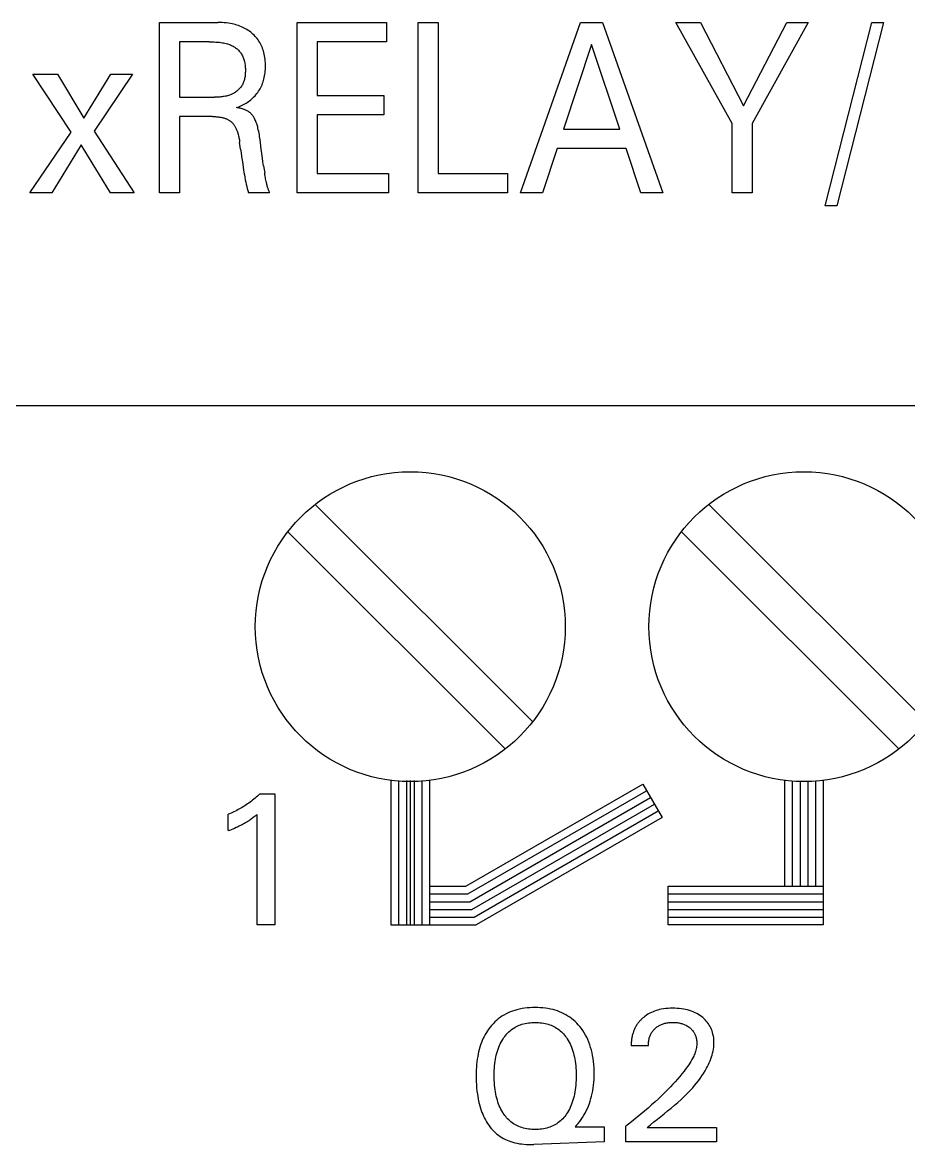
# Model space of a CAD drawing. Extents: x 0 to 420, y 0 to 297.
# Drawn here: x 157.38 to 168.82, y 165.14 to 179.62 of the extents above; entities that cross this region are included whole.
import ezdxf

# ---------------------------------------------------------------- set-up
doc = ezdxf.new("R2010")
doc.units = 0
doc.header["$LTSCALE"] = 23.1
doc.layers.add('10000_FRONT', color=7, linetype='CONTINUOUS')

msp = doc.modelspace()

# ---------------------------------------------------------------- linework, layer by layer
at = {"layer": '10000_FRONT', "color": 7, "linetype": 'CONTINUOUS'}
for p, q in [((159.151, 177.423), (159.151, 179.623)), ((159.151, 179.623), (159.905, 179.623)), ((159.932, 179.622), (159.905, 179.623)), ((159.959, 179.621), (159.932, 179.622)), ((159.987, 179.619), (159.959, 179.621)), ((160.014, 179.617), (159.987, 179.619)), ((160.041, 179.613), (160.014, 179.617)), ((160.928, 177.423), (160.928, 179.623)), ((160.928, 179.623), (162.081, 179.623)), ((162.081, 179.623), (162.081, 179.373)), ((162.491, 177.423), (162.491, 179.623)), ((162.491, 179.623), (162.75, 179.623)), ((162.75, 179.623), (162.75, 177.672)), ((163.809, 177.423), (164.586, 179.623)), ((164.586, 179.623), (164.87, 179.623)), ((164.87, 179.623), (165.646, 177.423)), ((166.542, 178.318), (165.817, 179.623)), ((165.817, 179.623), (166.133, 179.623)), ((166.133, 179.623), (166.69, 178.548)), ((166.69, 178.548), (167.25, 179.623)), ((167.524, 179.623), (166.801, 178.319)), ((167.25, 179.623), (167.524, 179.623)), ((167.741, 177.257), (168.343, 179.623)), ((168.496, 179.623), (167.894, 177.257)), ((168.343, 179.623), (168.496, 179.623)), ((160.068, 179.609), (160.041, 179.613)), ((160.089, 179.605), (160.068, 179.609)), ((160.109, 179.6), (160.089, 179.605)), ((160.13, 179.594), (160.109, 179.6)), ((160.15, 179.588), (160.13, 179.594)), ((160.17, 179.582), (160.15, 179.588)), ((160.19, 179.575), (160.17, 179.582)), ((160.209, 179.567), (160.19, 179.575)), ((160.227, 179.558), (160.209, 179.567)), ((160.245, 179.55), (160.227, 179.558)), ((160.263, 179.54), (160.245, 179.55)), ((160.28, 179.53), (160.263, 179.54)), ((160.296, 179.52), (160.28, 179.53)), ((160.313, 179.508), (160.296, 179.52)), ((160.329, 179.496), (160.313, 179.508)), ((160.344, 179.484), (160.329, 179.496)), ((160.358, 179.471), (160.344, 179.484)), ((160.373, 179.458), (160.358, 179.471)), ((159.41, 179.373), (159.41, 178.658)), ((159.792, 179.373), (159.41, 179.373)), ((159.792, 179.373), (159.814, 179.373)), ((159.814, 179.373), (159.836, 179.373)), ((159.836, 179.373), (159.858, 179.372)), ((159.858, 179.372), (159.88, 179.37)), ((159.88, 179.37), (159.902, 179.368)), ((159.902, 179.368), (159.924, 179.366)), ((159.924, 179.366), (159.942, 179.364)), ((159.942, 179.364), (159.96, 179.361)), ((159.96, 179.361), (159.978, 179.358)), ((159.978, 179.358), (159.996, 179.354)), ((159.996, 179.354), (160.014, 179.35)), ((160.014, 179.35), (160.031, 179.345)), ((160.031, 179.345), (160.043, 179.341)), ((160.043, 179.341), (160.056, 179.337)), ((160.056, 179.337), (160.068, 179.332)), ((160.068, 179.332), (160.08, 179.327)), ((160.08, 179.327), (160.091, 179.322)), ((160.386, 179.443), (160.373, 179.458)), ((160.399, 179.429), (160.386, 179.443)), ((160.412, 179.414), (160.399, 179.429)), ((160.423, 179.398), (160.412, 179.414)), ((160.434, 179.382), (160.423, 179.398)), ((160.445, 179.365), (160.434, 179.382)), ((160.455, 179.347), (160.445, 179.365)), ((160.464, 179.33), (160.455, 179.347)), ((160.472, 179.311), (160.464, 179.33)), ((161.187, 179.373), (161.187, 178.679)), ((162.081, 179.373), (161.187, 179.373)), ((164.729, 179.339), (164.367, 178.246)), ((165.093, 178.246), (164.729, 179.339)), ((160.091, 179.322), (160.103, 179.316)), ((160.103, 179.316), (160.114, 179.309)), ((160.114, 179.309), (160.124, 179.303)), ((160.124, 179.303), (160.134, 179.296)), ((160.134, 179.296), (160.144, 179.288)), ((160.144, 179.288), (160.154, 179.28)), ((160.154, 179.28), (160.163, 179.272)), ((160.163, 179.272), (160.171, 179.263)), ((160.171, 179.263), (160.18, 179.254)), ((160.18, 179.254), (160.188, 179.245)), ((160.188, 179.245), (160.195, 179.235)), ((160.195, 179.235), (160.202, 179.225)), ((160.202, 179.225), (160.209, 179.214)), ((160.209, 179.214), (160.216, 179.203)), ((160.216, 179.203), (160.221, 179.191)), ((160.221, 179.191), (160.227, 179.179)), ((160.227, 179.179), (160.232, 179.168)), ((160.479, 179.293), (160.472, 179.311)), ((160.486, 179.274), (160.479, 179.293)), ((160.492, 179.255), (160.486, 179.274)), ((160.498, 179.236), (160.492, 179.255)), ((160.503, 179.214), (160.498, 179.236)), ((160.508, 179.192), (160.503, 179.214)), ((160.511, 179.17), (160.508, 179.192)), ((160.232, 179.168), (160.236, 179.156)), ((160.236, 179.156), (160.24, 179.143)), ((160.24, 179.143), (160.244, 179.131)), ((160.244, 179.131), (160.248, 179.117)), ((160.248, 179.117), (160.251, 179.102)), ((160.251, 179.102), (160.254, 179.087)), ((160.254, 179.087), (160.256, 179.073)), ((160.256, 179.073), (160.257, 179.058)), ((160.257, 179.058), (160.259, 179.043)), ((160.259, 179.043), (160.26, 179.028)), ((160.514, 179.148), (160.511, 179.17)), ((160.516, 179.125), (160.514, 179.148)), ((160.518, 179.103), (160.516, 179.125)), ((160.519, 179.081), (160.518, 179.103)), ((160.518, 179.016), (160.519, 179.037)), ((160.519, 179.058), (160.519, 179.081)), ((160.519, 179.037), (160.519, 179.058)), ((158.01, 178.207), (157.515, 178.955)), ((157.515, 178.955), (157.834, 178.955)), ((157.834, 178.955), (158.176, 178.389)), ((158.176, 178.389), (158.524, 178.955)), ((158.803, 178.955), (158.308, 178.221)), ((158.524, 178.955), (158.803, 178.955)), ((160.25, 178.899), (160.248, 178.887)), ((160.253, 178.911), (160.25, 178.899)), ((160.255, 178.923), (160.253, 178.911)), ((160.256, 178.936), (160.255, 178.923)), ((160.258, 178.948), (160.256, 178.936)), ((160.259, 178.96), (160.258, 178.948)), ((160.26, 178.985), (160.259, 178.973)), ((160.259, 178.973), (160.259, 178.96)), ((160.26, 179.028), (160.26, 179.013)), ((160.26, 179.013), (160.26, 178.997)), ((160.26, 178.997), (160.26, 178.985)), ((160.494, 178.873), (160.499, 178.891)), ((160.499, 178.891), (160.504, 178.912)), ((160.504, 178.912), (160.508, 178.933)), ((160.508, 178.933), (160.512, 178.953)), ((160.512, 178.953), (160.514, 178.974)), ((160.514, 178.974), (160.516, 178.995)), ((160.516, 178.995), (160.518, 179.016)), ((160.168, 178.751), (160.158, 178.742)), ((160.177, 178.76), (160.168, 178.751)), ((160.186, 178.769), (160.177, 178.76)), ((160.194, 178.778), (160.186, 178.769)), ((160.202, 178.788), (160.194, 178.778)), ((160.209, 178.798), (160.202, 178.788)), ((160.216, 178.809), (160.209, 178.798)), ((160.222, 178.819), (160.216, 178.809)), ((160.227, 178.83), (160.222, 178.819)), ((160.232, 178.841), (160.227, 178.83)), ((160.237, 178.852), (160.232, 178.841)), ((160.241, 178.864), (160.237, 178.852)), ((160.244, 178.875), (160.241, 178.864)), ((160.248, 178.887), (160.244, 178.875)), ((160.431, 178.735), (160.441, 178.751)), ((160.441, 178.751), (160.45, 178.767)), ((160.45, 178.767), (160.459, 178.784)), ((160.459, 178.784), (160.468, 178.801)), ((160.468, 178.801), (160.475, 178.819)), ((160.475, 178.819), (160.482, 178.837)), ((160.482, 178.837), (160.489, 178.855)), ((160.489, 178.855), (160.494, 178.873)), ((159.41, 178.658), (159.861, 178.658)), ((159.875, 178.658), (159.861, 178.658)), ((159.889, 178.658), (159.875, 178.658)), ((159.903, 178.658), (159.889, 178.658)), ((159.917, 178.659), (159.903, 178.658)), ((159.931, 178.66), (159.917, 178.659)), ((159.945, 178.661), (159.931, 178.66)), ((159.96, 178.663), (159.945, 178.661)), ((159.974, 178.665), (159.96, 178.663)), ((159.988, 178.667), (159.974, 178.665)), ((160.002, 178.67), (159.988, 178.667)), ((160.015, 178.673), (160.002, 178.67)), ((160.029, 178.676), (160.015, 178.673)), ((160.043, 178.68), (160.029, 178.676)), ((160.056, 178.685), (160.043, 178.68)), ((160.069, 178.69), (160.056, 178.685)), ((160.083, 178.695), (160.069, 178.69)), ((160.094, 178.701), (160.083, 178.695)), ((160.105, 178.707), (160.094, 178.701)), ((160.116, 178.713), (160.105, 178.707)), ((160.127, 178.72), (160.116, 178.713)), ((160.138, 178.727), (160.127, 178.72)), ((160.148, 178.734), (160.138, 178.727)), ((160.158, 178.742), (160.148, 178.734)), ((160.284, 178.591), (160.299, 178.601)), ((160.299, 178.601), (160.314, 178.612)), ((160.314, 178.612), (160.329, 178.624)), ((160.329, 178.624), (160.343, 178.636)), ((160.343, 178.636), (160.357, 178.648)), ((160.357, 178.648), (160.371, 178.662)), ((160.371, 178.662), (160.384, 178.675)), ((160.384, 178.675), (160.396, 178.689)), ((160.396, 178.689), (160.408, 178.704)), ((160.408, 178.704), (160.42, 178.719)), ((160.42, 178.719), (160.431, 178.735)), ((161.187, 178.679), (162.046, 178.679)), ((162.046, 178.679), (162.046, 178.43)), ((160.145, 178.523), (160.163, 178.53)), ((160.16, 178.521), (160.145, 178.523)), ((160.176, 178.518), (160.16, 178.521)), ((160.163, 178.53), (160.182, 178.537)), ((160.191, 178.515), (160.176, 178.518)), ((160.182, 178.537), (160.2, 178.545)), ((160.206, 178.512), (160.191, 178.515)), ((160.2, 178.545), (160.218, 178.553)), ((160.222, 178.507), (160.206, 178.512)), ((160.218, 178.553), (160.234, 178.562)), ((160.232, 178.504), (160.222, 178.507)), ((160.243, 178.5), (160.232, 178.504)), ((160.234, 178.562), (160.251, 178.571)), ((160.253, 178.496), (160.243, 178.5)), ((160.251, 178.571), (160.268, 178.581)), ((160.264, 178.492), (160.253, 178.496)), ((160.274, 178.487), (160.264, 178.492)), ((160.268, 178.581), (160.284, 178.591)), ((160.284, 178.482), (160.274, 178.487)), ((160.292, 178.477), (160.284, 178.482)), ((160.301, 178.472), (160.292, 178.477)), ((160.309, 178.466), (160.301, 178.472)), ((160.316, 178.46), (160.309, 178.466)), ((160.324, 178.454), (160.316, 178.46)), ((159.41, 178.408), (159.41, 177.423)), ((159.836, 178.408), (159.41, 178.408)), ((159.836, 178.408), (159.849, 178.408)), ((159.849, 178.408), (159.861, 178.408)), ((159.861, 178.408), (159.874, 178.407)), ((159.874, 178.407), (159.886, 178.406)), ((159.886, 178.406), (159.899, 178.405)), ((159.899, 178.405), (159.911, 178.404)), ((159.911, 178.404), (159.924, 178.402)), ((159.924, 178.402), (159.936, 178.4)), ((159.936, 178.4), (159.945, 178.399)), ((159.945, 178.399), (159.954, 178.397)), ((159.954, 178.397), (159.964, 178.395)), ((159.964, 178.395), (159.973, 178.392)), ((159.973, 178.392), (159.982, 178.39)), ((159.982, 178.39), (159.991, 178.387)), ((159.991, 178.387), (160, 178.384)), ((160, 178.384), (160.008, 178.381)), ((160.008, 178.381), (160.017, 178.377)), ((160.017, 178.377), (160.024, 178.373)), ((160.024, 178.373), (160.032, 178.37)), ((160.032, 178.37), (160.039, 178.366)), ((160.039, 178.366), (160.046, 178.362)), ((160.046, 178.362), (160.053, 178.358)), ((160.053, 178.358), (160.06, 178.353)), ((160.06, 178.353), (160.066, 178.348)), ((160.066, 178.348), (160.073, 178.343)), ((160.073, 178.343), (160.079, 178.338)), ((160.079, 178.338), (160.085, 178.333)), ((160.085, 178.333), (160.09, 178.327)), ((160.09, 178.327), (160.096, 178.321)), ((160.096, 178.321), (160.101, 178.315)), ((160.101, 178.315), (160.106, 178.309)), ((160.331, 178.447), (160.324, 178.454)), ((160.338, 178.44), (160.331, 178.447)), ((160.345, 178.432), (160.338, 178.44)), ((160.351, 178.424), (160.345, 178.432)), ((160.357, 178.416), (160.351, 178.424)), ((160.363, 178.407), (160.357, 178.416)), ((160.368, 178.399), (160.363, 178.407)), ((160.374, 178.39), (160.368, 178.399)), ((160.378, 178.381), (160.374, 178.39)), ((160.383, 178.371), (160.378, 178.381)), ((160.389, 178.358), (160.383, 178.371)), ((160.395, 178.344), (160.389, 178.358)), ((160.401, 178.33), (160.395, 178.344)), ((160.406, 178.316), (160.401, 178.33)), ((160.41, 178.302), (160.406, 178.316)), ((161.187, 178.43), (161.187, 177.672)), ((162.046, 178.43), (161.187, 178.43)), ((166.542, 177.423), (166.542, 178.318)), ((166.801, 178.319), (166.801, 177.423)), ((157.479, 177.423), (158.01, 178.207)), ((158.308, 178.221), (158.824, 177.423)), ((160.106, 178.309), (160.111, 178.302)), ((160.111, 178.302), (160.115, 178.296)), ((160.115, 178.296), (160.12, 178.289)), ((160.12, 178.289), (160.124, 178.283)), ((160.124, 178.283), (160.128, 178.276)), ((160.128, 178.276), (160.133, 178.267)), ((160.133, 178.267), (160.138, 178.257)), ((160.138, 178.257), (160.142, 178.248)), ((160.142, 178.248), (160.146, 178.238)), ((160.146, 178.238), (160.15, 178.228)), ((160.15, 178.228), (160.154, 178.219)), ((160.154, 178.219), (160.157, 178.209)), ((160.157, 178.209), (160.161, 178.199)), ((160.161, 178.199), (160.164, 178.189)), ((160.164, 178.189), (160.168, 178.175)), ((160.168, 178.175), (160.171, 178.161)), ((160.415, 178.287), (160.41, 178.302)), ((160.419, 178.273), (160.415, 178.287)), ((160.422, 178.259), (160.419, 178.273)), ((160.427, 178.237), (160.422, 178.259)), ((160.432, 178.216), (160.427, 178.237)), ((160.436, 178.195), (160.432, 178.216)), ((160.44, 178.173), (160.436, 178.195)), ((160.443, 178.152), (160.44, 178.173)), ((164.367, 178.246), (165.093, 178.246)), ((158.139, 178.043), (157.763, 177.423)), ((158.517, 177.423), (158.139, 178.043)), ((160.171, 178.161), (160.174, 178.148)), ((160.174, 178.148), (160.177, 178.134)), ((160.177, 178.134), (160.18, 178.12)), ((160.18, 178.12), (160.182, 178.106)), ((160.182, 178.106), (160.184, 178.092)), ((160.184, 178.092), (160.186, 178.078)), ((160.198, 177.986), (160.186, 178.078)), ((160.446, 178.13), (160.443, 178.152)), ((160.449, 178.109), (160.446, 178.13)), ((160.455, 178.067), (160.449, 178.109)), ((160.465, 177.985), (160.455, 178.067)), ((160.198, 177.986), (160.205, 177.938)), ((160.205, 177.938), (160.211, 177.891)), ((160.211, 177.891), (160.218, 177.844)), ((160.472, 177.929), (160.465, 177.985)), ((160.48, 177.872), (160.472, 177.929)), ((164.284, 177.996), (164.096, 177.423)), ((165.175, 177.996), (164.284, 177.996)), ((165.365, 177.423), (165.175, 177.996)), ((160.218, 177.844), (160.225, 177.796)), ((160.225, 177.796), (160.232, 177.749)), ((160.232, 177.749), (160.237, 177.718)), ((160.487, 177.822), (160.48, 177.872)), ((160.495, 177.772), (160.487, 177.822)), ((160.495, 177.772), (160.51, 177.675)), ((160.237, 177.718), (160.242, 177.687)), ((160.242, 177.687), (160.248, 177.655)), ((160.248, 177.655), (160.253, 177.624)), ((160.253, 177.624), (160.259, 177.593)), ((160.259, 177.593), (160.265, 177.562)), ((160.512, 177.658), (160.51, 177.675)), ((160.515, 177.64), (160.512, 177.658)), ((160.518, 177.623), (160.515, 177.64)), ((160.521, 177.606), (160.518, 177.623)), ((160.525, 177.588), (160.521, 177.606)), ((160.528, 177.571), (160.525, 177.588)), ((161.187, 177.672), (162.105, 177.672)), ((162.105, 177.672), (162.105, 177.423)), ((162.75, 177.672), (163.643, 177.672)), ((163.643, 177.672), (163.643, 177.423)), ((160.265, 177.562), (160.271, 177.534)), ((160.271, 177.534), (160.277, 177.507)), ((160.277, 177.507), (160.284, 177.479)), ((160.284, 177.479), (160.29, 177.452)), ((160.29, 177.452), (160.298, 177.424)), ((160.531, 177.561), (160.528, 177.571)), ((160.533, 177.55), (160.531, 177.561)), ((160.536, 177.54), (160.533, 177.55)), ((160.538, 177.529), (160.536, 177.54)), ((160.541, 177.519), (160.538, 177.529)), ((160.543, 177.508), (160.541, 177.519)), ((160.546, 177.498), (160.543, 177.508)), ((160.549, 177.487), (160.546, 177.498)), ((160.552, 177.478), (160.549, 177.487)), ((160.555, 177.469), (160.552, 177.478)), ((160.558, 177.46), (160.555, 177.469)), ((160.562, 177.451), (160.558, 177.46)), ((160.565, 177.442), (160.562, 177.451)), ((160.569, 177.433), (160.565, 177.442)), ((157.763, 177.423), (157.479, 177.423)), ((158.824, 177.423), (158.517, 177.423)), ((159.41, 177.423), (159.151, 177.423)), ((160.573, 177.424), (160.298, 177.424)), ((160.573, 177.424), (160.569, 177.433)), ((162.105, 177.423), (160.928, 177.423)), ((163.643, 177.423), (162.491, 177.423)), ((164.096, 177.423), (163.809, 177.423)), ((165.646, 177.423), (165.365, 177.423)), ((166.801, 177.423), (166.542, 177.423)), ((167.894, 177.257), (167.741, 177.257)), ((207.298, 174.673), (137.798, 174.673)), ((163.967, 170.597), (161.162, 173.402)), ((169.047, 170.597), (166.242, 173.402)), ((160.809, 173.048), (163.613, 170.244)), ((165.889, 173.048), (168.693, 170.244)), ((162.138, 169.838), (162.138, 167.973)), ((162.238, 169.838), (162.238, 167.973)), ((162.338, 169.838), (162.338, 167.973)), ((162.388, 169.838), (162.388, 167.973)), ((162.438, 169.838), (162.438, 167.973)), ((162.538, 169.838), (162.538, 167.973)), ((162.638, 169.838), (162.638, 167.973)), ((163.104, 168.473), (165.388, 169.791)), ((165.388, 169.791), (165.638, 169.358)), ((167.218, 169.838), (167.218, 168.473)), ((167.318, 169.826), (167.318, 168.473)), ((167.418, 169.826), (167.418, 168.473)), ((167.518, 169.826), (167.518, 168.473)), ((167.618, 169.826), (167.618, 168.473)), ((167.718, 169.838), (167.718, 167.973)), ((160.4, 169.621), (160.384, 169.608)), ((160.415, 169.635), (160.4, 169.621)), ((160.43, 169.649), (160.415, 169.635)), ((160.445, 169.663), (160.43, 169.649)), ((160.445, 169.663), (160.638, 169.663)), ((160.638, 169.663), (160.638, 167.973)), ((163.13, 168.373), (165.438, 169.705)), ((160.202, 169.48), (160.185, 169.47)), ((160.22, 169.49), (160.202, 169.48)), ((160.237, 169.501), (160.22, 169.49)), ((160.254, 169.512), (160.237, 169.501)), ((160.271, 169.523), (160.254, 169.512)), ((160.287, 169.534), (160.271, 169.523)), ((160.304, 169.546), (160.287, 169.534)), ((160.32, 169.557), (160.304, 169.546)), ((160.337, 169.57), (160.32, 169.557)), ((160.353, 169.582), (160.337, 169.57)), ((160.369, 169.595), (160.353, 169.582)), ((160.384, 169.608), (160.369, 169.595)), ((163.157, 168.273), (165.488, 169.618)), ((163.184, 168.173), (165.538, 169.532)), ((160.056, 169.409), (160.038, 169.402)), ((160.038, 169.19), (160.038, 169.402)), ((160.075, 169.417), (160.056, 169.409)), ((160.094, 169.425), (160.075, 169.417)), ((160.112, 169.433), (160.094, 169.425)), ((160.131, 169.442), (160.112, 169.433)), ((160.149, 169.451), (160.131, 169.442)), ((160.167, 169.461), (160.149, 169.451)), ((160.185, 169.47), (160.167, 169.461)), ((160.307, 169.323), (160.318, 169.33)), ((160.318, 169.33), (160.329, 169.338)), ((160.329, 169.338), (160.339, 169.345)), ((160.339, 169.345), (160.351, 169.354)), ((160.351, 169.354), (160.362, 169.362)), ((160.362, 169.362), (160.373, 169.371)), ((160.373, 169.371), (160.386, 169.381)), ((160.386, 169.381), (160.398, 169.39)), ((160.398, 169.39), (160.41, 169.4)), ((160.41, 167.973), (160.41, 169.4)), ((163.211, 168.073), (165.588, 169.445)), ((165.638, 169.358), (163.238, 167.973)), ((160.038, 169.19), (160.059, 169.198)), ((160.059, 169.198), (160.08, 169.206)), ((160.08, 169.206), (160.101, 169.215)), ((160.101, 169.215), (160.121, 169.224)), ((160.121, 169.224), (160.142, 169.233)), ((160.142, 169.233), (160.157, 169.24)), ((160.157, 169.24), (160.172, 169.247)), ((160.172, 169.247), (160.187, 169.255)), ((160.187, 169.255), (160.202, 169.262)), ((160.202, 169.262), (160.217, 169.27)), ((160.217, 169.27), (160.232, 169.278)), ((160.232, 169.278), (160.247, 169.286)), ((160.247, 169.286), (160.263, 169.295)), ((160.263, 169.295), (160.278, 169.304)), ((160.278, 169.304), (160.293, 169.314)), ((160.293, 169.314), (160.307, 169.323)), ((162.638, 168.473), (163.104, 168.473)), ((165.718, 167.973), (165.718, 168.473)), ((165.718, 168.473), (167.718, 168.473)), ((162.638, 168.373), (163.13, 168.373)), ((165.718, 168.373), (167.718, 168.373)), ((162.638, 168.273), (163.157, 168.273)), ((162.638, 168.173), (163.184, 168.173)), ((165.718, 168.273), (167.718, 168.273)), ((165.718, 168.173), (167.718, 168.173)), ((162.638, 168.073), (163.211, 168.073)), ((165.718, 168.073), (167.718, 168.073)), ((160.638, 167.973), (160.41, 167.973)), ((162.138, 167.973), (163.238, 167.973)), ((167.718, 167.973), (165.718, 167.973)), ((163.736, 166.87), (163.707, 166.86)), ((163.765, 166.878), (163.736, 166.87)), ((163.798, 166.886), (163.765, 166.878)), ((163.831, 166.893), (163.798, 166.886)), ((163.864, 166.898), (163.831, 166.893)), ((163.898, 166.902), (163.864, 166.898)), ((163.931, 166.904), (163.898, 166.902)), ((163.965, 166.906), (163.931, 166.904)), ((163.999, 166.906), (163.965, 166.906)), ((164.033, 166.906), (163.999, 166.906)), ((164.066, 166.904), (164.033, 166.906)), ((164.099, 166.902), (164.066, 166.904)), ((164.132, 166.898), (164.099, 166.902)), ((164.165, 166.893), (164.132, 166.898)), ((164.198, 166.887), (164.165, 166.893)), ((164.231, 166.879), (164.198, 166.887)), ((164.26, 166.871), (164.231, 166.879)), ((164.288, 166.862), (164.26, 166.871)), ((165.563, 166.868), (165.542, 166.86)), ((165.584, 166.874), (165.563, 166.868)), ((165.605, 166.88), (165.584, 166.874)), ((165.627, 166.884), (165.605, 166.88)), ((165.656, 166.889), (165.627, 166.884)), ((165.685, 166.893), (165.656, 166.889)), ((165.715, 166.896), (165.685, 166.893)), ((165.744, 166.897), (165.715, 166.896)), ((165.774, 166.898), (165.744, 166.897)), ((165.803, 166.898), (165.774, 166.898)), ((165.831, 166.896), (165.803, 166.898)), ((165.86, 166.894), (165.831, 166.896)), ((165.888, 166.89), (165.86, 166.894)), ((165.917, 166.886), (165.888, 166.89)), ((165.942, 166.881), (165.917, 166.886)), ((165.967, 166.875), (165.942, 166.881)), ((165.992, 166.868), (165.967, 166.875)), ((166.017, 166.859), (165.992, 166.868)), ((163.5, 166.74), (163.478, 166.72)), ((163.523, 166.759), (163.5, 166.74)), ((163.547, 166.777), (163.523, 166.759)), ((163.571, 166.794), (163.547, 166.777)), ((163.597, 166.81), (163.571, 166.794)), ((163.624, 166.824), (163.597, 166.81)), ((163.651, 166.838), (163.624, 166.824)), ((163.679, 166.85), (163.651, 166.838)), ((163.707, 166.86), (163.679, 166.85)), ((164.316, 166.851), (164.288, 166.862)), ((164.344, 166.84), (164.316, 166.851)), ((164.371, 166.827), (164.344, 166.84)), ((164.397, 166.813), (164.371, 166.827)), ((164.423, 166.797), (164.397, 166.813)), ((164.448, 166.781), (164.423, 166.797)), ((164.471, 166.763), (164.448, 166.781)), ((164.494, 166.745), (164.471, 166.763)), ((164.516, 166.725), (164.494, 166.745)), ((164.537, 166.704), (164.516, 166.725)), ((165.348, 166.729), (165.341, 166.721)), ((165.355, 166.737), (165.348, 166.729)), ((165.362, 166.745), (165.355, 166.737)), ((165.37, 166.753), (165.362, 166.745)), ((165.378, 166.761), (165.37, 166.753)), ((165.386, 166.768), (165.378, 166.761)), ((165.394, 166.775), (165.386, 166.768)), ((165.401, 166.78), (165.394, 166.775)), ((165.407, 166.786), (165.401, 166.78)), ((165.414, 166.791), (165.407, 166.786)), ((165.435, 166.806), (165.414, 166.791)), ((165.456, 166.819), (165.435, 166.806)), ((165.478, 166.832), (165.456, 166.819)), ((165.501, 166.843), (165.478, 166.832)), ((165.521, 166.852), (165.501, 166.843)), ((165.542, 166.86), (165.521, 166.852)), ((166.041, 166.85), (166.017, 166.859)), ((166.063, 166.84), (166.041, 166.85)), ((166.085, 166.829), (166.063, 166.84)), ((166.106, 166.817), (166.085, 166.829)), ((166.126, 166.804), (166.106, 166.817)), ((166.146, 166.79), (166.126, 166.804)), ((166.163, 166.776), (166.146, 166.79)), ((166.179, 166.762), (166.163, 166.776)), ((166.195, 166.747), (166.179, 166.762)), ((166.209, 166.732), (166.195, 166.747)), ((166.223, 166.715), (166.209, 166.732)), ((163.37, 166.584), (163.355, 166.559)), ((163.385, 166.607), (163.37, 166.584)), ((163.401, 166.631), (163.385, 166.607)), ((163.418, 166.653), (163.401, 166.631)), ((163.437, 166.676), (163.418, 166.653)), ((163.457, 166.698), (163.437, 166.676)), ((163.478, 166.72), (163.457, 166.698)), ((163.633, 166.565), (163.647, 166.58)), ((163.647, 166.58), (163.661, 166.594)), ((163.661, 166.594), (163.676, 166.607)), ((163.676, 166.607), (163.691, 166.619)), ((163.691, 166.619), (163.707, 166.631)), ((163.707, 166.631), (163.723, 166.642)), ((163.723, 166.642), (163.74, 166.652)), ((163.74, 166.652), (163.757, 166.661)), ((163.757, 166.661), (163.775, 166.669)), ((163.775, 166.669), (163.793, 166.677)), ((163.793, 166.677), (163.811, 166.684)), ((163.811, 166.684), (163.829, 166.69)), ((163.829, 166.69), (163.85, 166.696)), ((163.85, 166.696), (163.871, 166.701)), ((163.871, 166.701), (163.892, 166.705)), ((163.892, 166.705), (163.913, 166.708)), ((163.913, 166.708), (163.935, 166.711)), ((163.935, 166.711), (163.956, 166.712)), ((163.956, 166.712), (163.977, 166.713)), ((163.977, 166.713), (163.999, 166.714)), ((163.999, 166.714), (164.021, 166.713)), ((164.021, 166.713), (164.042, 166.712)), ((164.042, 166.712), (164.064, 166.711)), ((164.064, 166.711), (164.085, 166.708)), ((164.085, 166.708), (164.107, 166.705)), ((164.107, 166.705), (164.128, 166.701)), ((164.128, 166.701), (164.149, 166.696)), ((164.149, 166.696), (164.169, 166.69)), ((164.169, 166.69), (164.188, 166.684)), ((164.188, 166.684), (164.206, 166.677)), ((164.206, 166.677), (164.224, 166.669)), ((164.224, 166.669), (164.242, 166.661)), ((164.242, 166.661), (164.259, 166.652)), ((164.259, 166.652), (164.276, 166.642)), ((164.276, 166.642), (164.292, 166.631)), ((164.292, 166.631), (164.308, 166.619)), ((164.308, 166.619), (164.324, 166.607)), ((164.324, 166.607), (164.338, 166.594)), ((164.338, 166.594), (164.353, 166.58)), ((164.353, 166.58), (164.366, 166.565)), ((164.557, 166.683), (164.537, 166.704)), ((164.576, 166.661), (164.557, 166.683)), ((164.596, 166.635), (164.576, 166.661)), ((164.616, 166.608), (164.596, 166.635)), ((164.633, 166.58), (164.616, 166.608)), ((164.65, 166.551), (164.633, 166.58)), ((165.263, 166.578), (165.26, 166.567)), ((165.267, 166.588), (165.263, 166.578)), ((165.27, 166.599), (165.267, 166.588)), ((165.274, 166.609), (165.27, 166.599)), ((165.278, 166.619), (165.274, 166.609)), ((165.283, 166.629), (165.278, 166.619)), ((165.287, 166.639), (165.283, 166.629)), ((165.292, 166.649), (165.287, 166.639)), ((165.297, 166.658), (165.292, 166.649)), ((165.303, 166.668), (165.297, 166.658)), ((165.309, 166.677), (165.303, 166.668)), ((165.314, 166.686), (165.309, 166.677)), ((165.321, 166.695), (165.314, 166.686)), ((165.327, 166.704), (165.321, 166.695)), ((165.334, 166.713), (165.327, 166.704)), ((165.341, 166.721), (165.334, 166.713)), ((165.499, 166.574), (165.504, 166.583)), ((165.504, 166.583), (165.511, 166.592)), ((165.511, 166.592), (165.517, 166.601)), ((165.517, 166.601), (165.524, 166.61)), ((165.524, 166.61), (165.531, 166.618)), ((165.531, 166.618), (165.539, 166.626)), ((165.539, 166.626), (165.547, 166.634)), ((165.547, 166.634), (165.555, 166.642)), ((165.555, 166.642), (165.563, 166.649)), ((165.563, 166.649), (165.572, 166.656)), ((165.572, 166.656), (165.581, 166.662)), ((165.581, 166.662), (165.591, 166.668)), ((165.591, 166.668), (165.6, 166.674)), ((165.6, 166.674), (165.61, 166.679)), ((165.61, 166.679), (165.62, 166.684)), ((165.62, 166.684), (165.631, 166.689)), ((165.631, 166.689), (165.642, 166.693)), ((165.642, 166.693), (165.653, 166.697)), ((165.653, 166.697), (165.664, 166.7)), ((165.664, 166.7), (165.675, 166.703)), ((165.675, 166.703), (165.686, 166.706)), ((165.686, 166.706), (165.698, 166.708)), ((165.698, 166.708), (165.711, 166.71)), ((165.711, 166.71), (165.723, 166.712)), ((165.723, 166.712), (165.736, 166.713)), ((165.736, 166.713), (165.748, 166.714)), ((165.748, 166.714), (165.761, 166.715)), ((165.761, 166.715), (165.774, 166.715)), ((165.774, 166.715), (165.788, 166.715)), ((165.788, 166.715), (165.802, 166.714)), ((165.802, 166.714), (165.817, 166.713)), ((165.817, 166.713), (165.831, 166.712)), ((165.831, 166.712), (165.845, 166.71)), ((165.845, 166.71), (165.859, 166.707)), ((165.859, 166.707), (165.87, 166.705)), ((165.87, 166.705), (165.881, 166.702)), ((165.881, 166.702), (165.892, 166.699)), ((165.892, 166.699), (165.902, 166.696)), ((165.902, 166.696), (165.913, 166.693)), ((165.913, 166.693), (165.923, 166.689)), ((165.923, 166.689), (165.933, 166.684)), ((165.933, 166.684), (165.944, 166.679)), ((165.944, 166.679), (165.955, 166.673)), ((165.955, 166.673), (165.966, 166.667)), ((165.966, 166.667), (165.976, 166.661)), ((165.976, 166.661), (165.986, 166.654)), ((165.986, 166.654), (165.995, 166.646)), ((165.995, 166.646), (166.004, 166.639)), ((166.004, 166.639), (166.012, 166.632)), ((166.012, 166.632), (166.019, 166.624)), ((166.019, 166.624), (166.027, 166.616)), ((166.027, 166.616), (166.034, 166.608)), ((166.034, 166.608), (166.04, 166.599)), ((166.04, 166.599), (166.046, 166.59)), ((166.046, 166.59), (166.052, 166.581)), ((166.052, 166.581), (166.057, 166.572)), ((166.236, 166.698), (166.223, 166.715)), ((166.247, 166.68), (166.236, 166.698)), ((166.258, 166.662), (166.247, 166.68)), ((166.267, 166.643), (166.258, 166.662)), ((166.276, 166.624), (166.267, 166.643)), ((166.283, 166.604), (166.276, 166.624)), ((166.29, 166.584), (166.283, 166.604)), ((166.295, 166.562), (166.29, 166.584)), ((163.306, 166.454), (163.296, 166.425)), ((163.318, 166.483), (163.306, 166.454)), ((163.329, 166.509), (163.318, 166.483)), ((163.342, 166.534), (163.329, 166.509)), ((163.355, 166.559), (163.342, 166.534)), ((163.539, 166.416), (163.549, 166.438)), ((163.549, 166.438), (163.56, 166.46)), ((163.56, 166.46), (163.572, 166.481)), ((163.572, 166.481), (163.585, 166.502)), ((163.585, 166.502), (163.596, 166.518)), ((163.596, 166.518), (163.608, 166.534)), ((163.608, 166.534), (163.62, 166.55)), ((163.62, 166.55), (163.633, 166.565)), ((164.366, 166.565), (164.379, 166.55)), ((164.379, 166.55), (164.392, 166.534)), ((164.392, 166.534), (164.404, 166.518)), ((164.404, 166.518), (164.415, 166.502)), ((164.415, 166.502), (164.427, 166.481)), ((164.427, 166.481), (164.439, 166.46)), ((164.439, 166.46), (164.45, 166.438)), ((164.45, 166.438), (164.46, 166.416)), ((164.665, 166.522), (164.65, 166.551)), ((164.679, 166.492), (164.665, 166.522)), ((164.693, 166.459), (164.679, 166.492)), ((164.705, 166.426), (164.693, 166.459)), ((165.241, 166.449), (165.24, 166.437)), ((165.24, 166.437), (165.24, 166.426)), ((165.242, 166.473), (165.241, 166.461)), ((165.241, 166.461), (165.241, 166.449)), ((165.244, 166.485), (165.242, 166.473)), ((165.245, 166.497), (165.244, 166.485)), ((165.247, 166.509), (165.245, 166.497)), ((165.249, 166.521), (165.247, 166.509)), ((165.252, 166.533), (165.249, 166.521)), ((165.254, 166.545), (165.252, 166.533)), ((165.257, 166.557), (165.254, 166.545)), ((165.26, 166.567), (165.257, 166.557)), ((165.461, 166.438), (165.462, 166.451)), ((165.461, 166.426), (165.461, 166.438)), ((165.462, 166.451), (165.463, 166.463)), ((165.463, 166.463), (165.465, 166.476)), ((165.465, 166.476), (165.467, 166.488)), ((165.467, 166.488), (165.47, 166.5)), ((165.47, 166.5), (165.473, 166.511)), ((165.473, 166.511), (165.476, 166.522)), ((165.476, 166.522), (165.48, 166.533)), ((165.48, 166.533), (165.484, 166.543)), ((165.484, 166.543), (165.488, 166.554)), ((165.488, 166.554), (165.493, 166.564)), ((165.493, 166.564), (165.499, 166.574)), ((166.057, 166.572), (166.062, 166.562)), ((166.062, 166.562), (166.066, 166.552)), ((166.066, 166.552), (166.07, 166.542)), ((166.07, 166.542), (166.074, 166.531)), ((166.074, 166.531), (166.077, 166.521)), ((166.077, 166.521), (166.08, 166.509)), ((166.08, 166.509), (166.082, 166.497)), ((166.082, 166.497), (166.084, 166.486)), ((166.084, 166.486), (166.086, 166.474)), ((166.086, 166.474), (166.087, 166.462)), ((166.087, 166.438), (166.086, 166.421)), ((166.087, 166.462), (166.087, 166.45)), ((166.087, 166.45), (166.087, 166.438)), ((166.3, 166.539), (166.295, 166.562)), ((166.304, 166.516), (166.3, 166.539)), ((166.306, 166.493), (166.304, 166.516)), ((166.307, 166.47), (166.306, 166.493)), ((166.306, 166.421), (166.307, 166.447)), ((166.307, 166.447), (166.307, 166.47)), ((163.263, 166.306), (163.258, 166.276)), ((163.27, 166.336), (163.263, 166.306)), ((163.278, 166.366), (163.27, 166.336)), ((163.286, 166.396), (163.278, 166.366)), ((163.296, 166.425), (163.286, 166.396)), ((163.492, 166.267), (163.498, 166.293)), ((163.498, 166.293), (163.505, 166.319)), ((163.505, 166.319), (163.512, 166.345)), ((163.512, 166.345), (163.521, 166.371)), ((163.521, 166.371), (163.529, 166.393)), ((163.529, 166.393), (163.539, 166.416)), ((164.46, 166.416), (164.47, 166.393)), ((164.47, 166.393), (164.478, 166.371)), ((164.478, 166.371), (164.487, 166.345)), ((164.487, 166.345), (164.494, 166.319)), ((164.494, 166.319), (164.501, 166.293)), ((164.501, 166.293), (164.507, 166.267)), ((164.716, 166.392), (164.705, 166.426)), ((164.726, 166.358), (164.716, 166.392)), ((164.734, 166.323), (164.726, 166.358)), ((164.741, 166.288), (164.734, 166.323)), ((164.748, 166.249), (164.741, 166.288)), ((165.24, 166.426), (165.24, 166.414)), ((165.46, 166.414), (165.24, 166.414)), ((165.46, 166.414), (165.461, 166.426)), ((166.052, 166.295), (166.046, 166.28)), ((166.059, 166.31), (166.052, 166.295)), ((166.064, 166.326), (166.059, 166.31)), ((166.07, 166.341), (166.064, 166.326)), ((166.074, 166.357), (166.07, 166.341)), ((166.078, 166.373), (166.074, 166.357)), ((166.082, 166.389), (166.078, 166.373)), ((166.084, 166.405), (166.082, 166.389)), ((166.086, 166.421), (166.084, 166.405)), ((166.275, 166.268), (166.283, 166.293)), ((166.283, 166.293), (166.29, 166.318)), ((166.29, 166.318), (166.296, 166.344)), ((166.296, 166.344), (166.301, 166.37)), ((166.301, 166.37), (166.304, 166.395)), ((166.304, 166.395), (166.306, 166.421)), ((163.244, 166.172), (163.241, 166.137)), ((163.248, 166.207), (163.244, 166.172)), ((163.252, 166.241), (163.248, 166.207)), ((163.258, 166.276), (163.252, 166.241)), ((163.473, 166.122), (163.476, 166.153)), ((163.476, 166.153), (163.479, 166.183)), ((163.479, 166.183), (163.483, 166.213)), ((163.483, 166.213), (163.487, 166.24)), ((163.487, 166.24), (163.492, 166.267)), ((164.507, 166.267), (164.512, 166.24)), ((164.512, 166.24), (164.516, 166.213)), ((164.516, 166.213), (164.521, 166.183)), ((164.521, 166.183), (164.524, 166.153)), ((164.524, 166.153), (164.526, 166.122)), ((164.753, 166.209), (164.748, 166.249)), ((164.757, 166.17), (164.753, 166.209)), ((164.76, 166.13), (164.757, 166.17)), ((165.968, 166.147), (165.953, 166.126)), ((165.982, 166.168), (165.968, 166.147)), ((165.996, 166.19), (165.982, 166.168)), ((166.01, 166.212), (165.996, 166.19)), ((166.023, 166.234), (166.01, 166.212)), ((166.035, 166.257), (166.023, 166.234)), ((166.046, 166.28), (166.035, 166.257)), ((166.212, 166.123), (166.224, 166.146)), ((166.224, 166.146), (166.236, 166.17)), ((166.236, 166.17), (166.247, 166.194)), ((166.247, 166.194), (166.257, 166.218)), ((166.257, 166.218), (166.267, 166.243)), ((166.267, 166.243), (166.275, 166.268)), ((163.239, 166.103), (163.238, 166.068)), ((163.238, 166.068), (163.238, 166.033)), ((163.238, 166.033), (163.238, 165.992)), ((163.241, 166.137), (163.239, 166.103)), ((163.47, 166.061), (163.471, 166.092)), ((163.47, 166.03), (163.47, 166.061)), ((163.47, 165.999), (163.47, 166.03)), ((163.471, 165.968), (163.47, 165.999)), ((163.471, 166.092), (163.473, 166.122)), ((164.526, 166.122), (164.528, 166.092)), ((164.528, 166.092), (164.529, 166.061)), ((164.529, 165.999), (164.528, 165.968)), ((164.529, 166.061), (164.529, 166.03)), ((164.529, 166.03), (164.529, 165.999)), ((164.761, 166.09), (164.76, 166.13)), ((164.76, 165.977), (164.761, 166.013)), ((164.762, 166.05), (164.761, 166.09)), ((164.761, 166.013), (164.762, 166.05)), ((165.866, 166.016), (165.837, 165.982)), ((165.894, 166.05), (165.866, 166.016)), ((165.922, 166.085), (165.894, 166.05)), ((165.938, 166.105), (165.922, 166.085)), ((165.953, 166.126), (165.938, 166.105)), ((166.13, 165.992), (166.152, 166.023)), ((166.152, 166.023), (166.173, 166.056)), ((166.173, 166.056), (166.193, 166.089)), ((166.193, 166.089), (166.212, 166.123)), ((163.238, 165.992), (163.239, 165.951)), ((163.239, 165.951), (163.241, 165.91)), ((163.241, 165.91), (163.244, 165.869)), ((163.244, 165.869), (163.249, 165.828)), ((163.473, 165.937), (163.471, 165.968)), ((163.475, 165.906), (163.473, 165.937)), ((163.479, 165.875), (163.475, 165.906)), ((163.483, 165.844), (163.479, 165.875)), ((164.521, 165.875), (164.517, 165.844)), ((164.524, 165.906), (164.521, 165.875)), ((164.526, 165.937), (164.524, 165.906)), ((164.528, 165.968), (164.526, 165.937)), ((164.743, 165.831), (164.749, 165.868)), ((164.749, 165.868), (164.754, 165.904)), ((164.754, 165.904), (164.757, 165.94)), ((164.757, 165.94), (164.76, 165.977)), ((165.747, 165.884), (165.716, 165.852)), ((165.777, 165.916), (165.747, 165.884)), ((165.807, 165.949), (165.777, 165.916)), ((165.837, 165.982), (165.807, 165.949)), ((166.007, 165.843), (166.033, 165.871)), ((166.033, 165.871), (166.058, 165.9)), ((166.058, 165.9), (166.083, 165.93)), ((166.083, 165.93), (166.107, 165.96)), ((166.107, 165.96), (166.13, 165.992)), ((163.249, 165.828), (163.254, 165.787)), ((163.254, 165.787), (163.259, 165.757)), ((163.259, 165.757), (163.264, 165.727)), ((163.264, 165.727), (163.27, 165.697)), ((163.487, 165.817), (163.483, 165.844)), ((163.492, 165.79), (163.487, 165.817)), ((163.498, 165.764), (163.492, 165.79)), ((163.504, 165.737), (163.498, 165.764)), ((163.512, 165.711), (163.504, 165.737)), ((163.52, 165.685), (163.512, 165.711)), ((164.488, 165.71), (164.479, 165.684)), ((164.495, 165.736), (164.488, 165.71)), ((164.502, 165.763), (164.495, 165.736)), ((164.507, 165.79), (164.502, 165.763)), ((164.512, 165.817), (164.507, 165.79)), ((164.517, 165.844), (164.512, 165.817)), ((164.711, 165.698), (164.72, 165.731)), ((164.72, 165.731), (164.729, 165.763)), ((164.729, 165.763), (164.736, 165.796)), ((164.736, 165.796), (164.743, 165.831)), ((165.59, 165.729), (165.547, 165.69)), ((165.633, 165.77), (165.59, 165.729)), ((165.675, 165.811), (165.633, 165.77)), ((165.716, 165.852), (165.675, 165.811)), ((165.841, 165.682), (165.883, 165.721)), ((165.883, 165.721), (165.925, 165.76)), ((165.925, 165.76), (165.953, 165.787)), ((165.953, 165.787), (165.98, 165.815)), ((165.98, 165.815), (166.007, 165.843)), ((163.27, 165.697), (163.277, 165.667)), ((163.277, 165.667), (163.285, 165.637)), ((163.285, 165.637), (163.294, 165.608)), ((163.294, 165.608), (163.303, 165.579)), ((163.303, 165.579), (163.313, 165.553)), ((163.528, 165.661), (163.52, 165.685)), ((163.537, 165.639), (163.528, 165.661)), ((163.547, 165.616), (163.537, 165.639)), ((163.558, 165.594), (163.547, 165.616)), ((163.57, 165.572), (163.558, 165.594)), ((163.582, 165.551), (163.57, 165.572)), ((164.43, 165.572), (164.417, 165.551)), ((164.441, 165.594), (164.43, 165.572)), ((164.452, 165.616), (164.441, 165.594)), ((164.462, 165.638), (164.452, 165.616)), ((164.471, 165.661), (164.462, 165.638)), ((164.479, 165.684), (164.471, 165.661)), ((164.646, 165.545), (164.66, 165.574)), ((164.66, 165.574), (164.675, 165.605)), ((164.675, 165.605), (164.688, 165.635)), ((164.688, 165.635), (164.7, 165.667)), ((164.7, 165.667), (164.711, 165.698)), ((165.411, 165.57), (165.365, 165.531)), ((165.457, 165.609), (165.411, 165.57)), ((165.502, 165.649), (165.457, 165.609)), ((165.547, 165.69), (165.502, 165.649)), ((165.665, 165.535), (165.71, 165.571)), ((165.71, 165.571), (165.754, 165.608)), ((165.754, 165.608), (165.798, 165.645)), ((165.798, 165.645), (165.841, 165.682)), ((163.313, 165.553), (163.323, 165.528)), ((163.323, 165.528), (163.334, 165.504)), ((163.334, 165.504), (163.345, 165.479)), ((163.345, 165.479), (163.358, 165.455)), ((163.358, 165.455), (163.371, 165.432)), ((163.371, 165.432), (163.386, 165.409)), ((163.586, 165.545), (163.582, 165.551)), ((163.596, 165.529), (163.586, 165.545)), ((163.608, 165.513), (163.596, 165.529)), ((163.62, 165.498), (163.608, 165.513)), ((163.632, 165.483), (163.62, 165.498)), ((163.645, 165.469), (163.632, 165.483)), ((163.659, 165.455), (163.645, 165.469)), ((163.674, 165.442), (163.659, 165.455)), ((163.688, 165.429), (163.674, 165.442)), ((163.704, 165.417), (163.688, 165.429)), ((164.31, 165.429), (164.294, 165.417)), ((164.326, 165.442), (164.31, 165.429)), ((164.341, 165.456), (164.326, 165.442)), ((164.355, 165.47), (164.341, 165.456)), ((164.369, 165.485), (164.355, 165.47)), ((164.382, 165.501), (164.369, 165.485)), ((164.394, 165.517), (164.382, 165.501)), ((164.406, 165.534), (164.394, 165.517)), ((164.417, 165.551), (164.406, 165.534)), ((164.555, 165.411), (164.575, 165.436)), ((164.575, 165.436), (164.594, 165.462)), ((164.594, 165.462), (164.612, 165.489)), ((164.612, 165.489), (164.629, 165.517)), ((164.629, 165.517), (164.646, 165.545)), ((165.269, 165.452), (165.22, 165.414)), ((165.317, 165.491), (165.269, 165.452)), ((165.365, 165.531), (165.317, 165.491)), ((165.49, 165.394), (165.533, 165.429)), ((165.533, 165.429), (165.577, 165.464)), ((165.577, 165.464), (165.665, 165.535)), ((163.386, 165.409), (163.4, 165.387)), ((163.4, 165.387), (163.416, 165.367)), ((163.416, 165.367), (163.432, 165.347)), ((163.432, 165.347), (163.449, 165.327)), ((163.449, 165.327), (163.467, 165.309)), ((163.467, 165.309), (163.486, 165.291)), ((163.486, 165.291), (163.506, 165.274)), ((163.506, 165.274), (163.526, 165.258)), ((163.72, 165.406), (163.704, 165.417)), ((163.737, 165.396), (163.72, 165.406)), ((163.755, 165.386), (163.737, 165.396)), ((163.772, 165.378), (163.755, 165.386)), ((163.79, 165.37), (163.772, 165.378)), ((163.809, 165.362), (163.79, 165.37)), ((163.827, 165.356), (163.809, 165.362)), ((163.848, 165.35), (163.827, 165.356)), ((163.869, 165.345), (163.848, 165.35)), ((163.891, 165.341), (163.869, 165.345)), ((163.912, 165.337), (163.891, 165.341)), ((163.934, 165.335), (163.912, 165.337)), ((163.955, 165.333), (163.934, 165.335)), ((163.977, 165.332), (163.955, 165.333)), ((163.999, 165.332), (163.977, 165.332)), ((164.021, 165.332), (163.999, 165.332)), ((164.043, 165.333), (164.021, 165.332)), ((164.064, 165.335), (164.043, 165.333)), ((164.086, 165.337), (164.064, 165.335)), ((164.107, 165.341), (164.086, 165.337)), ((164.129, 165.345), (164.107, 165.341)), ((164.15, 165.35), (164.129, 165.345)), ((164.171, 165.356), (164.15, 165.35)), ((164.19, 165.362), (164.171, 165.356)), ((164.208, 165.37), (164.19, 165.362)), ((164.226, 165.378), (164.208, 165.37)), ((164.244, 165.386), (164.226, 165.378)), ((164.261, 165.396), (164.244, 165.386)), ((164.278, 165.406), (164.261, 165.396)), ((164.294, 165.417), (164.278, 165.406)), ((164.534, 165.386), (164.516, 165.365)), ((164.516, 165.365), (164.892, 165.365)), ((164.534, 165.386), (164.555, 165.411)), ((164.892, 165.365), (164.892, 165.173)), ((165.22, 165.414), (165.17, 165.376)), ((165.17, 165.173), (165.17, 165.376)), ((165.447, 165.358), (165.49, 165.394)), ((165.447, 165.358), (166.342, 165.358)), ((166.342, 165.358), (166.342, 165.173)), ((163.526, 165.258), (163.547, 165.243)), ((163.547, 165.243), (163.569, 165.23)), ((163.569, 165.23), (163.592, 165.217)), ((163.592, 165.217), (163.615, 165.205)), ((163.615, 165.205), (163.638, 165.194)), ((163.638, 165.194), (163.662, 165.184)), ((163.662, 165.184), (163.687, 165.176)), ((163.687, 165.176), (163.711, 165.168)), ((163.711, 165.168), (163.739, 165.16)), ((163.739, 165.16), (163.768, 165.154)), ((163.768, 165.154), (163.796, 165.149)), ((163.796, 165.149), (163.825, 165.145)), ((163.825, 165.145), (163.854, 165.142)), ((163.854, 165.142), (163.883, 165.139)), ((163.883, 165.139), (163.912, 165.138)), ((163.912, 165.138), (163.941, 165.138)), ((163.941, 165.138), (163.963, 165.138)), ((163.963, 165.138), (163.982, 165.138)), ((164.892, 165.173), (163.982, 165.138)), ((166.342, 165.173), (165.17, 165.173))]:
    msp.add_line(p, q, dxfattribs=at)
for centre in [(162.388, 171.823), (167.468, 171.823)]:
    msp.add_circle(centre, 2, dxfattribs=at)

doc.saveas('drawing.dxf')
